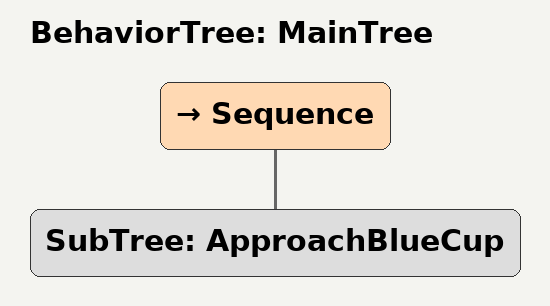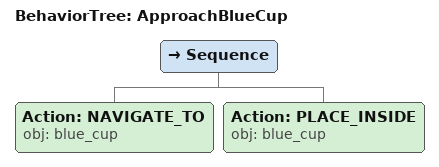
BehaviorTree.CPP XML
<root main_tree_to_execute="MainTree">
  <BehaviorTree ID="MainTree">
    <Sequence>
      <!-- Execute subtree ApproachBlueCup -->
      <SubTree ID="ApproachBlueCup" />
    </Sequence>
  </BehaviorTree>
  <!-- Subtree definition ApproachBlueCup -->
  <BehaviorTree ID="ApproachBlueCup">
    <Sequence>
      <!-- Navigate to blue_cup -->
      <Action ID="NAVIGATE_TO" obj="blue_cup" />
      <!-- Place inside blue_cup -->
      <Action ID="PLACE_INSIDE" obj="blue_cup" />
    </Sequence>
  </BehaviorTree>
</root>
